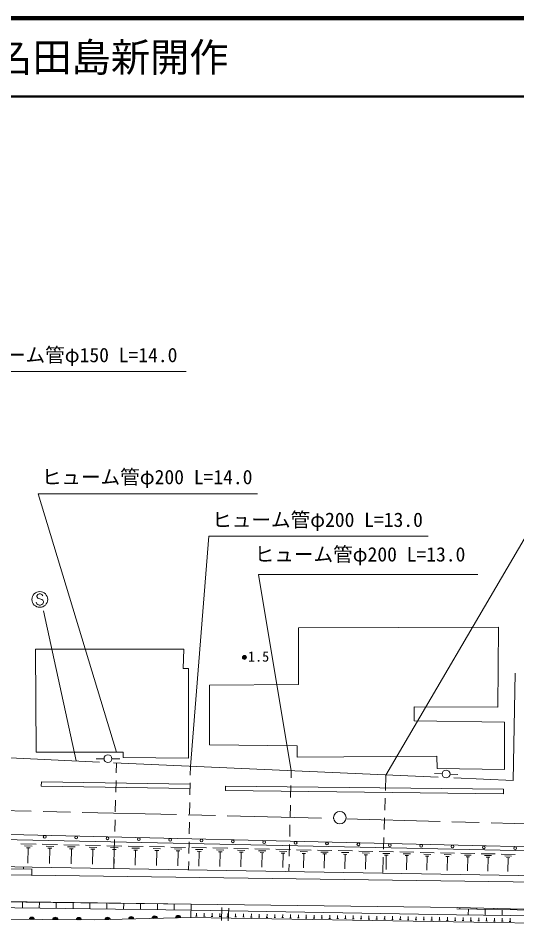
# Model space of a CAD drawing. Units: millimetres, scale not verified. Extents: x 40000 to 680000, y 20000 to 380000.
# Drawn here: x 423206 to 486789, y 264365 to 380000 of the extents above; entities that cross this region are included whole.
import ezdxf
from ezdxf.enums import TextEntityAlignment as Align

# ---------------------------------------------------------------- set-up
doc = ezdxf.new("R2010")
doc.units = ezdxf.units.MM
doc.header["$LTSCALE"] = 1000
doc.linetypes.add('CHAIN', pattern=[18.5, 12, -1.5, 3.5, -1.5])
for name, color, linetype, lineweight in [('M-BGD', 7, 'Continuous', 13), ('M-BMK', 2, 'CHAIN', 13), ('M-BMK-SRVR', 3, 'Continuous', 13), ('M-STR-HTXT', 7, 'Continuous', 13), ('M-STR-STRC', 7, 'Continuous', 13), ('M-TTL', 2, 'Continuous', 140), ('M-TTL-LINE', 7, 'Continuous', 50)]:
    doc.layers.add(name, color=color, linetype=linetype, lineweight=lineweight)
doc.layers.add('M-TTL-TXT', color=7, linetype='Continuous')
doc.styles.add('ＭＳ ゴシック', font='')
doc.styles.get('ＭＳ ゴシック').set_extended_font_data('MS Gothic')

msp = doc.modelspace()

# ---------------------------------------------------------------- linework, layer by layer
at = {"layer": 'M-BGD'}
for p, q in [((434156, 285558), (433156, 285553)), ((435156, 285548), (436156, 285525)), ((435375, 285014), (476742, 283182)), ((435749, 284998), (435718, 283769)), ((445166, 284580), (445147, 283464)), ((458024, 284011), (458003, 283123)), ((470094, 283476), (470031, 281506)), ((477268, 283623), (476269, 283669)), ((478267, 283580), (479266, 283540)), ((435693, 282769), (435656, 281270)), ((445130, 282464), (445105, 280964)), ((457980, 282123), (457945, 280624)), ((435631, 280270), (435593, 278771)), ((445088, 279964), (445063, 278464)), ((470000, 280507), (469952, 279008)), ((457921, 279624), (457886, 278124)), ((435568, 277771), (435530, 276271)), ((469920, 278008), (469873, 276509)), ((445046, 277465), (445021, 275965)), ((457863, 277125), (457828, 275625)), ((435505, 275272), (435468, 273772)), ((469841, 275509), (469794, 274010)), ((423531, 274698), (425484, 274656)), ((424014, 274443), (424991, 274422)), ((424253, 274194), (424741, 274183)), ((424497, 274188), (424456, 272235)), ((426288, 274639), (428234, 274597)), ((426769, 274385), (427742, 274364)), ((427007, 274137), (427494, 274126)), ((427251, 274131), (427209, 272186)), ((429038, 274580), (430975, 274539)), ((429517, 274327), (430485, 274307)), ((429754, 274080), (430238, 274070)), ((429996, 274075), (429955, 272138)), ((431779, 274521), (433707, 274480)), ((432256, 274270), (433220, 274250)), ((434511, 274463), (436431, 274422)), ((434986, 274213), (435946, 274192)), ((437235, 274405), (439146, 274364)), ((437708, 274156), (438663, 274135)), ((439950, 274347), (441852, 274306)), ((440420, 274099), (441372, 274079)), ((442656, 274289), (444550, 274249)), ((445004, 274965), (444978, 273465)), ((445354, 274232), (447239, 274191)), ((448043, 274174), (449920, 274134)), ((450724, 274117), (452592, 274077)), ((453396, 274060), (455256, 274020)), ((457804, 274625), (457769, 273126)), ((432492, 274024), (432974, 274014)), ((432733, 274019), (432692, 272091)), ((435221, 273968), (435701, 273958)), ((435461, 273963), (435420, 272043)), ((437941, 273912), (438419, 273902)), ((438180, 273907), (438139, 271996)), ((440653, 273856), (441129, 273846)), ((440891, 273851), (440850, 271949)), ((443125, 274042), (444072, 274022)), ((443356, 273801), (443830, 273791)), ((443593, 273796), (443553, 271902)), ((445820, 273986), (446763, 273966)), ((446051, 273745), (446522, 273735)), ((446287, 273740), (446246, 271855)), ((448508, 273930), (449446, 273910)), ((448737, 273690), (449206, 273680)), ((448972, 273685), (448932, 271808)), ((451186, 273873), (452120, 273854)), ((451415, 273635), (451882, 273625)), ((451648, 273630), (451608, 271762)), ((453856, 273818), (454786, 273798)), ((454084, 273580), (454549, 273570)), ((454316, 273575), (454277, 271715)), ((456060, 274003), (457911, 273964)), ((456518, 273762), (457444, 273742)), ((456744, 273525), (457207, 273516)), ((456976, 273520), (456936, 271669)), ((458715, 273946), (460558, 273907)), ((459171, 273706), (460092, 273686)), ((459397, 273471), (459857, 273461)), ((459627, 273466), (459588, 271623)), ((461362, 273890), (463197, 273851)), ((461816, 273651), (462733, 273631)), ((462040, 273417), (462499, 273407)), ((462270, 273412), (462230, 271577)), ((464001, 273834), (465827, 273795)), ((464452, 273596), (465365, 273576)), ((464676, 273362), (465132, 273353)), ((464904, 273358), (464865, 271531)), ((466631, 273777), (468448, 273739)), ((467080, 273540), (467989, 273521)), ((467303, 273308), (467757, 273299)), ((467530, 273304), (467491, 271486)), ((469252, 273721), (471062, 273683)), ((469762, 273011), (469699, 271040)), ((469700, 273486), (470605, 273466)), ((469921, 273255), (470374, 273245)), ((470147, 273250), (470109, 271440)), ((471866, 273666), (473667, 273627)), ((472311, 273431), (473212, 273412)), ((472531, 273201), (472982, 273191)), ((472757, 273196), (472718, 271395)), ((474471, 273610), (476264, 273572)), ((474914, 273376), (475811, 273357)), ((475133, 273147), (475582, 273138)), ((475358, 273143), (475319, 271350)), ((477068, 273555), (478852, 273516)), ((477509, 273322), (478401, 273303)), ((477727, 273094), (478173, 273085)), ((477950, 273089), (477912, 271305)), ((479656, 273499), (481433, 273461)), ((480095, 273268), (480984, 273249)), ((480313, 273041), (480757, 273031)), ((480535, 273036), (480497, 271260)), ((482236, 273444), (484005, 273406)), ((482674, 273214), (483558, 273195)), ((482890, 272988), (483332, 272979)), ((483111, 272983), (483073, 271215)), ((484809, 273389), (486569, 273352)), ((485244, 273160), (486124, 273141)), ((485459, 272935), (485899, 272926)), ((485679, 272930), (485642, 271170)), ((424980, 271449), (361306, 272414)), ((423870, 271466), (423874, 271746)), ((435443, 272773), (435412, 271544)), ((444961, 272465), (444943, 271349)), ((457746, 272126), (457725, 271238)), ((424934, 270700), (361210, 271665)), ((489445, 269814), (424866, 270701)), ((424934, 270700), (424945, 271449)), ((445268, 266992), (390139, 267714)), ((423755, 266523), (423765, 267273)), ((424840, 267259), (424840, 267293)), ((425905, 266495), (425914, 267245)), ((426989, 267231), (426990, 267262)), ((428054, 266467), (428064, 267217)), ((429139, 267203), (429140, 267231)), ((430204, 266439), (430214, 267189)), ((431289, 267175), (431289, 267200)), ((432354, 266411), (432364, 267161)), ((433439, 267147), (433439, 267169)), ((434504, 266383), (434514, 267132)), ((435589, 267118), (435589, 267138)), ((436654, 266354), (436664, 267104)), ((437738, 267090), (437739, 267107)), ((438804, 266326), (438813, 267076)), ((439888, 267062), (439888, 267076)), ((440953, 266298), (440963, 267048)), ((442038, 267034), (442038, 267045)), ((443103, 266270), (443113, 267020)), ((444188, 267006), (444188, 267014)), ((445268, 266998), (445235, 265324)), ((445253, 266242), (445263, 266992)), ((479095, 265663), (445253, 266242)), ((445263, 266992), (479159, 266591)), ((449125, 264927), (449164, 266563)), ((450060, 266513), (450002, 264889)), ((498347, 266119), (479146, 266412)), ((479159, 266591), (504290, 265973)), ((479536, 266406), (479539, 266582)), ((480600, 265640), (480611, 266390)), ((481686, 266373), (481688, 266529)), ((482749, 265607), (482761, 266357)), ((483836, 266341), (483838, 266476)), ((484899, 265574), (484911, 266324)), ((485985, 266308), (485987, 266423)), ((446032, 265468), (445832, 265471)), ((445932, 265469), (445939, 265869)), ((447032, 265451), (446832, 265454)), ((446932, 265453), (446939, 265853)), ((448032, 265435), (447832, 265438)), ((447932, 265436), (447939, 265836)), ((449032, 265418), (448832, 265421)), ((448932, 265420), (448939, 265820)), ((450032, 265402), (449832, 265405)), ((449932, 265403), (449938, 265803)), ((451032, 265385), (450832, 265388)), ((450932, 265387), (450938, 265787)), ((452032, 265368), (451832, 265372)), ((451932, 265370), (451938, 265770)), ((453031, 265352), (452831, 265355)), ((452931, 265354), (452938, 265754)), ((454031, 265335), (453831, 265339)), ((453931, 265337), (453938, 265737)), ((455031, 265319), (454831, 265322)), ((454931, 265321), (454938, 265721)), ((456031, 265302), (455831, 265306)), ((455931, 265304), (455938, 265704)), ((457031, 265286), (456831, 265289)), ((456931, 265288), (456938, 265687)), ((458031, 265269), (457831, 265273)), ((457931, 265271), (457937, 265671)), ((459031, 265253), (458831, 265256)), ((458931, 265254), (458937, 265654)), ((460031, 265236), (459831, 265240)), ((459931, 265238), (459937, 265638)), ((461030, 265220), (460830, 265223)), ((460930, 265221), (460937, 265621)), ((462030, 265203), (461830, 265207)), ((461930, 265205), (461937, 265605)), ((463030, 265187), (462830, 265190)), ((462930, 265188), (462937, 265588)), ((464030, 265170), (463830, 265173)), ((463930, 265172), (463937, 265572)), ((465030, 265154), (464830, 265157)), ((464930, 265155), (464936, 265555)), ((466030, 265137), (465830, 265140)), ((465930, 265139), (465936, 265539)), ((467030, 265121), (466830, 265124)), ((466930, 265122), (466936, 265522)), ((468029, 265104), (467829, 265107)), ((467929, 265106), (467936, 265506)), ((469029, 265088), (468829, 265091)), ((468929, 265089), (468936, 265489)), ((470029, 265071), (469829, 265074)), ((469929, 265073), (469936, 265473)), ((471029, 265055), (470829, 265058)), ((470929, 265056), (470936, 265456)), ((472029, 265038), (471829, 265041)), ((471929, 265040), (471935, 265440)), ((473029, 265021), (472829, 265025)), ((472929, 265023), (472935, 265423)), ((474029, 265005), (473829, 265008)), ((473929, 265007), (473935, 265407)), ((475028, 264988), (474828, 264992)), ((474928, 264990), (474935, 265390)), ((476028, 264972), (475828, 264975)), ((475928, 264974), (475935, 265373)), ((477028, 264955), (476828, 264959)), ((476928, 264957), (476935, 265357)), ((478028, 264939), (477828, 264942)), ((477928, 264940), (477935, 265340)), ((479028, 264922), (478828, 264926)), ((478928, 264924), (478935, 265324)), ((504247, 265279), (479095, 265663)), ((480028, 264906), (479828, 264909)), ((479928, 264907), (479934, 265307)), ((481028, 264889), (480828, 264893)), ((480928, 264891), (480934, 265291)), ((482027, 264872), (481828, 264876)), ((481928, 264874), (481935, 265274)), ((483027, 264854), (482827, 264858)), ((482927, 264856), (482934, 265256)), ((484027, 264837), (483827, 264840)), ((483927, 264839), (483934, 265239)), ((485027, 264819), (484827, 264823)), ((484927, 264821), (484934, 265221)), ((486027, 264802), (485827, 264805)), ((485927, 264803), (485934, 265203))]:
    msp.add_line(p, q, dxfattribs=at)
for points in [[(458788, 287186), (447617, 287331), (447617, 294951), (458962, 295035), (458962, 302232), (484447, 302317), (484376, 292136), (473694, 292157)], [(478774, 283097), (486309, 282759), (486563, 296475)], [(473694, 292157), (473694, 290379), (485209, 290209), (485209, 284198), (476617, 284297)], [(476617, 284297), (476607, 285887), (458799, 285768), (458788, 287186)], [(403178, 286250), (411508, 286169), (433562, 285129)], [(361121, 265411), (360632, 267992), (360658, 272612), (362967, 277167), (395269, 276548), (502544, 273969), (534000, 272317), (564231, 269967)], [(363163, 276484), (395247, 275801), (502532, 273511), (533951, 271574), (564186, 269357)], [(361351, 272763), (385011, 272498), (424998, 271724), (489490, 270603), (509828, 270339), (564017, 266440)], [(361206, 267956), (403445, 267603), (445268, 266998)], [(445253, 266242), (403476, 266789), (361347, 267211)], [(445235, 265324), (432985, 264999), (392914, 265256), (361668, 265514)], [(445235, 265324), (481321, 264727), (502143, 264361), (512999, 264222), (520361, 263693), (563667, 260395)]]:
    msp.add_lwpolyline(points, dxfattribs=at)
for points in [[(425519, 286399), (425434, 299523), (444315, 299523), (444250, 297047), (444907, 297067), (444907, 285637), (436610, 285722), (436587, 286408)], [(426162, 282062), (445138, 281760), (445147, 282288), (426170, 282590)], [(449641, 281493), (485097, 281091), (485104, 281665), (449648, 282068)]]:
    msp.add_lwpolyline(points, close=True, dxfattribs=at)
for centre, radius in [((452060, 298475), 250), ((452060, 298475), 204), ((452060, 298475), 159), ((452060, 298475), 114), ((452060, 298475), 68.2), ((452060, 298475), 22.7), ((434656, 285560), 500), ((477767, 283600), 500), ((426593, 275595), 175), ((430592, 275499), 175), ((434591, 275403), 175), ((438590, 275307), 175), ((442589, 275210), 175), ((446588, 275114), 175), ((450586, 275018), 175), ((454585, 274922), 175), ((458584, 274826), 175), ((462583, 274730), 175), ((466582, 274634), 175), ((470581, 274538), 175), ((474579, 274441), 175), ((478578, 274345), 175), ((482577, 274249), 175), ((486576, 274153), 175)]:
    msp.add_circle(centre, radius, dxfattribs=at)
for centre, radius, start, end in [((424949, 264997), 354, 8.43112, 170.8363), ((424949, 264997), 283, 10.65516, 168.61226), ((424949, 264997), 212, 14.40148, 164.86593), ((424949, 264997), 142, 22.11321, 157.1542), ((424949, 264997), 100, 32.43087, 146.83654), ((427949, 264977), 354, 8.43112, 170.8363), ((427949, 264977), 283, 10.65516, 168.61226), ((427949, 264977), 212, 14.40148, 164.86593), ((427949, 264977), 142, 22.11321, 157.1542), ((427949, 264977), 100, 32.43087, 146.83654), ((430949, 264958), 354, 8.43112, 170.8363), ((430949, 264958), 283, 10.65516, 168.61226), ((430949, 264958), 212, 14.40148, 164.86593), ((430949, 264958), 142, 22.11321, 157.1542), ((430949, 264958), 100, 32.43087, 146.83654), ((434613, 264988), 354, 10.31362, 172.7188), ((434613, 264988), 283, 12.53766, 170.49476), ((434613, 264988), 212, 16.28398, 166.74843), ((434613, 264988), 142, 23.99571, 159.0367), ((434613, 264988), 100, 34.31338, 148.71904), ((437612, 265068), 354, 10.31362, 172.7188), ((437612, 265068), 283, 12.53766, 170.49476), ((437612, 265068), 212, 16.28398, 166.74843), ((437612, 265068), 142, 23.99571, 159.0367), ((437612, 265068), 100, 34.31338, 148.71904), ((440611, 265147), 354, 10.31362, 172.7188), ((440611, 265147), 283, 12.53766, 170.49476), ((440611, 265147), 212, 16.28398, 166.74843), ((440611, 265147), 142, 23.99571, 159.0367), ((440611, 265147), 100, 34.31338, 148.71904), ((443610, 265226), 354, 10.31362, 172.7188), ((443610, 265226), 283, 12.53766, 170.49476), ((443610, 265226), 212, 16.28398, 166.74843), ((443610, 265226), 142, 23.99571, 159.0367), ((443610, 265226), 100, 34.31338, 148.71904)]:
    msp.add_arc(centre, radius, start, end, dxfattribs=at)
at = {"layer": 'M-BMK'}
for points in [[(365721, 280362), (394392, 279573), (463422, 277949)], [(465004, 277902), (502569, 276806), (509257, 276687), (521769, 275831), (534258, 274894), (545390, 274054), (557243, 273237), (563585, 272783)]]:
    msp.add_lwpolyline(points, dxfattribs=at)
at = {"layer": 'M-BMK-SRVR'}
msp.add_circle((464216, 278043), 800, dxfattribs=at)
at = {"layer": 'M-STR-HTXT'}
for points in [[(411715, 286517), (416665, 334940), (444630, 334940)], [(435732, 286407), (425775, 319346), (453740, 319346)], [(445166, 284580), (447515, 313952), (475479, 313952)], [(470094, 283476), (487734, 313570), (515699, 313570)], [(458024, 284011), (453837, 309068), (481802, 309068)]]:
    msp.add_lwpolyline(points, dxfattribs=at)
at = {"layer": 'M-STR-STRC'}
for p, q in [((425698, 306500), (425607, 306318)), ((425880, 306591), (425698, 306500)), ((426062, 306591), (425880, 306591)), ((426244, 306500), (426062, 306591)), ((426335, 306318), (426244, 306500)), ((425607, 305318), (425516, 305500)), ((425607, 306318), (425607, 306227)), ((425607, 306227), (425698, 306045)), ((425698, 305227), (425607, 305318)), ((425698, 306045), (426244, 305863)), ((426244, 305863), (426335, 305772)), ((426335, 305318), (426244, 305227)), ((426335, 305772), (426425, 305591)), ((426425, 305500), (426335, 305318)), ((426425, 305591), (426425, 305500)), ((425880, 305136), (425698, 305227)), ((426062, 305136), (425880, 305136)), ((426244, 305227), (426062, 305136)), ((426457, 304404), (430622, 285268))]:
    msp.add_line(p, q, dxfattribs=at)
msp.add_circle((425971, 305863), 1000, dxfattribs=at)
at = {"layer": 'M-TTL'}
msp.add_line((680000, 380000), (40000, 380000), dxfattribs=at)
at = {"layer": 'M-TTL-LINE'}
msp.add_line((40000, 370000), (680000, 370000), dxfattribs=at)

# ---------------------------------------------------------------- texts
at = {"layer": 'M-BGD', "style": 'ＭＳ ゴシック'}
msp.add_text('1.5', height=1320, dxfattribs=at).set_placement((452516, 297532), align=Align.BOTTOM_LEFT)
at = {"layer": 'M-STR-HTXT', "style": 'ＭＳ ゴシック'}
for s, p in [('ヒューム管φ150 L=14.0', (430081, 337040)), ('ヒューム管φ200 L=14.0', (439646, 321477)), ('ヒューム管φ200 L=13.0', (461373, 316029)), ('ヒューム管φ200 L=13.0', (466792, 311620))]:
    msp.add_text(s, height=1833, dxfattribs=at).set_placement(p, align=Align.MIDDLE_CENTER)
at = {"layer": 'M-TTL-TXT', "style": 'ＭＳ ゴシック'}
msp.add_text('山口市名田島新開作', height=3666, dxfattribs=at).set_placement((405024, 375000), align=Align.MIDDLE_LEFT)

doc.saveas('drawing.dxf')
